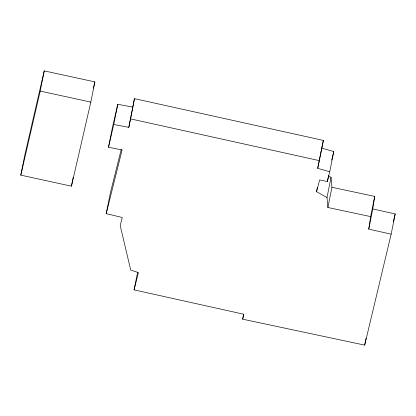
<?xml version="1.0" encoding="UTF-8"?>
<svg xmlns="http://www.w3.org/2000/svg" width="416" height="416" viewBox="0 0 416 416"><rect width="100%" height="100%" fill="white"/><g stroke="black" fill="none" stroke-linecap="round" stroke-linejoin="round"><path stroke-width="0.62" d="M243.682 314.137L242.674 319.186L364.692 345.119L391.16 234.166L368.753 229.128L370.656 216.606L374.691 196.399L331.926 187.288L331.037 177.346L328.281 175.796M368.753 229.128L372.788 208.92L374.691 196.399M242.674 319.186L243.776 314.231L134.082 289.858L138.429 272.615L130.723 270.072L120.193 225.503L122.273 217.49L106.226 213.621L122.096 149.984L108.493 147.248L113.74 124.498L128.825 127.348L134.436 98.639L323.357 140.421L317.715 168.366L329.737 171.74L327.371 181.532L319.644 179.946L316.529 191.651L327.002 197.558L327.891 207.496L370.656 216.606M132.974 106.532L134.436 98.639M20.8 175.141L24.84 154.934L44.236 70.881L94.864 81.89L90.823 102.097L71.438 186.176L20.8 175.141L40.201 91.088L44.236 70.881M71.438 186.176L73.206 177.33M108.493 147.248L112.528 127.041L117.775 104.286L132.865 107.141L128.825 127.348M113.74 124.498L117.775 104.286M106.226 213.621L110.261 193.409L121.264 149.308M134.082 289.858L137.618 272.173M317.715 168.366L323.357 140.421M316.529 191.651L317.413 187.231M327.371 181.532L328.635 175.219M329.737 171.74L333.772 151.533L321.75 148.158M327.002 197.558L331.037 177.346M327.891 207.496L331.926 187.288M364.692 345.119L366.08 338.172M391.16 234.166L395.2 213.959L372.788 208.92M93.408 88.208L94.864 81.89M393.396 221.52L395.2 213.959M331.708 160.103L333.772 151.533M40.201 91.088L90.823 102.097M130.395 118.846L319.322 160.633"/></g></svg>
